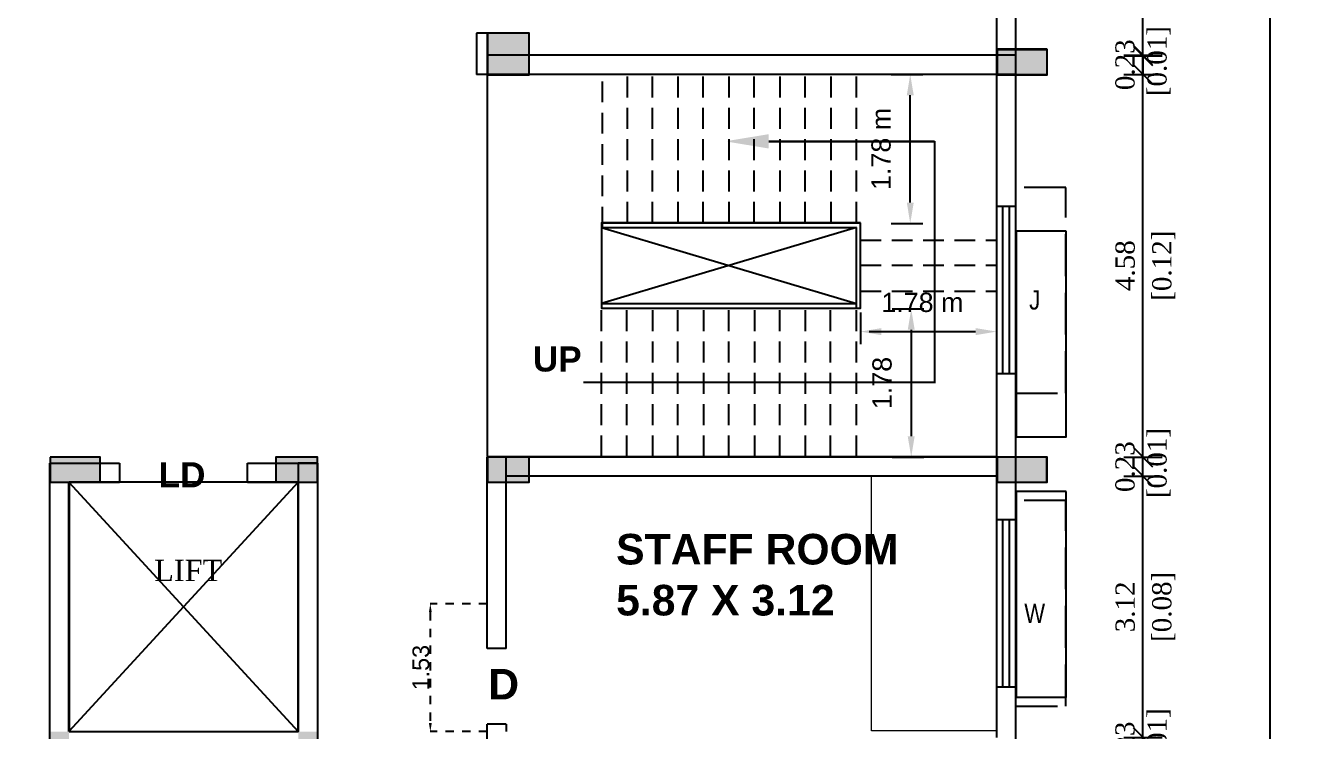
# Model space of a CAD drawing. Header units: metres. Extents: x 789 to 1127, y 8 to 183.
# Drawn here: x 922.92 to 938.2, y 78.5 to 86.95 of the extents above; entities that cross this region are included whole.
import ezdxf
from ezdxf import colors
from ezdxf.entities.mleader import LeaderData, LeaderLine
from ezdxf.math import Vec2, Vec3

# ---------------------------------------------------------------- set-up
doc = ezdxf.new("R2010")
doc.units = ezdxf.units.M
doc.header["$MEASUREMENT"] = 0
doc.header["$PDMODE"] = 96
for name, pattern in [('CABLIN', [0.35, 0.25, -0.1]), ('DOT2', [0.125, 0, -0.125]), ('HIDDEN', [0.375, 0.25, -0.125])]:
    doc.linetypes.add(name, pattern=pattern)
for name, color, linetype in [('Bldg', 44, 'Continuous'), ('BLK_1_FLR_1_CHAJJA', 6, 'Continuous'), ('BLK_1_FLR_1_LIFT_1', 30, 'Continuous'), ('BLK_1_FLR_2_EXIT_WIDTH_DOOR', 2, 'Continuous'), ('C-ANNO-TABL', 10, 'Continuous'), ('ED', 30, 'Continuous'), ('norms', 4, 'Continuous'), ('railing', 14, 'Continuous'), ('T E X T', 7, 'Continuous'), ('text', 7, 'Continuous'), ('W A L L', 125, 'Continuous'), ('wall1', 125, 'Continuous')]:
    doc.layers.add(name, color=color, linetype=linetype)
doc.layers.add('BLK_1_FLR_2_BLT_UP_AREA', color=26, linetype='Continuous', plot=False)
doc.layers.add('BLK_1_FLR_2_ROOM_1_LIGHT_VENTILATION_1', color=232, linetype='Continuous', lineweight=0)
doc.styles.add('CORPORATION', font='arial.ttf')
doc.styles.add('PDF Arial Bold', font='arialbd.ttf')
doc.styles.add('S', font='swiss.ttf')
doc.styles.get("Standard").update_dxf_attribs({"font": 'BOOKOS.TTF'})
doc.styles.add('swc', font='swissc.ttf', dxfattribs={"height": 250})
doc.dimstyles.new('Dim-outter', dxfattribs={"dimtxt": 1, "dimasz": 1, "dimexe": 0, "dimexo": 0, "dimgap": 1, "dimtad": 1, "dimlfac": -1, "dimzin": 3, "dimdsep": 46, "dimtxsty": 'CORPORATION', "dimblk": 'ARCHTICK', "dimcen": 0.125, "dimclrd": 8, "dimclre": 8, "dimclrt": 256, "dimazin": 0, "dimtfac": 0.5, "dimtix": 1, "dimtmove": 2, "dimatfit": 3, "dimfxl": 0, "dimtolj": 1, "dimtzin": 0, "dimarcsym": 0})
doc.dimstyles.new('METRIC', dxfattribs={"dimtxt": 0.45, "dimasz": 0.25, "dimexe": 0.15, "dimexo": 0.15, "dimgap": 0.15, "dimtad": 1, "dimzin": 0, "dimdsep": 46, "dimtxsty": 'S', "dimcen": 0, "dimclrd": 1, "dimclre": 1, "dimclrt": 5, "dimadec": 0, "dimazin": 2, "dimtfac": 1, "dimtix": 1, "dimtofl": 0, "dimtmove": 1, "dimatfit": 0, "dimfxl": 0, "dimtolj": 1, "dimtzin": 0, "dimarcsym": 0})
doc.dimstyles.new('STANDARD$0', dxfattribs={"dimtxt": 7, "dimasz": 3, "dimexe": 3, "dimexo": 1, "dimgap": 1.5, "dimtad": 1, "dimdec": 1, "dimzin": 1, "dimdsep": 46, "dimlunit": 4, "dimtxsty": 'Standard', "dimblk": 'OBLIQUE', "dimcen": 0.09375, "dimdle": 1, "dimclrd": 8, "dimclre": 8, "dimclrt": 7, "dimadec": 1, "dimazin": 0, "dimtfac": 1, "dimtdec": 1, "dimtix": 1, "dimtmove": 2, "dimatfit": 3, "dimldrblk": 'ARCHTICK', "dimfxl": 0, "dimfrac": 2, "dimtolj": 1, "dimtzin": 0, "dimarcsym": 0})

# ---------------------------------------------------------------- blocks, each defined once
blk = doc.blocks.new('_Oblique')
at = {"color": 0, "linetype": 'ByBlock', "lineweight": -2}
blk.add_line((-0.5, -0.5), (0.5, 0.5), dxfattribs=at)
blk = doc.blocks.new('*D174')
at = {"layer": 'Defpoints', "color": 0}
for p in [(934.286, 78.43), (936.283, 78.43), (934.286, 78.202)]:
    blk.add_point(p, dxfattribs=at)
at = {"layer": 'ED', "color": 0, "lineweight": -2}
for p, q in [((936.053, 78.43), (936.513, 78.43)), ((936.283, 78.202), (936.283, 78.43)), ((936.053, 78.202), (936.513, 78.202))]:
    blk.add_line(p, q, dxfattribs=at)
at = {"layer": 'ED', "color": 0, "lineweight": -2, "xscale": 0.23, "yscale": 0.23, "zscale": 0.23}
for p, rotation in [((936.283, 78.43), 90), ((936.283, 78.202), 270)]:
    blk.add_blockref('_Oblique', p, dxfattribs=dict(at, rotation=rotation))
at = {"layer": 'ED', "color": 0, "insert": (936.283, 78.316), "char_height": 0.23, "attachment_point": 5, "rotation": 90}
blk.add_mtext('\\A1;0.23\\P [0.01]', dxfattribs=at)
blk = doc.blocks.new('*D175')
at = {"layer": 'Defpoints', "color": 0}
for p in [(934.286, 81.554), (936.283, 81.554), (934.286, 78.43)]:
    blk.add_point(p, dxfattribs=at)
at = {"layer": 'ED', "color": 0, "lineweight": -2}
for p, q in [((936.053, 81.554), (936.513, 81.554)), ((936.283, 78.43), (936.283, 81.554)), ((936.053, 78.43), (936.513, 78.43))]:
    blk.add_line(p, q, dxfattribs=at)
at = {"layer": 'ED', "color": 0, "lineweight": -2, "xscale": 0.23, "yscale": 0.23, "zscale": 0.23}
for p, rotation in [((936.283, 81.554), 90), ((936.283, 78.43), 270)]:
    blk.add_blockref('_Oblique', p, dxfattribs=dict(at, rotation=rotation))
at = {"layer": 'ED', "color": 0, "char_height": 0.23, "attachment_point": 5, "rotation": 90}
for s, insert in [('\\A1;3.12', (936.072, 79.992)), ('\\A1;[0.08]', (936.532, 79.992))]:
    blk.add_mtext(s, dxfattribs=dict(at, insert=insert))
blk = doc.blocks.new('*D356')
at = {"layer": 'Defpoints', "color": 0}
for p in [(934.763, 81.783), (936.283, 81.783), (934.534, 81.554)]:
    blk.add_point(p, dxfattribs=at)
at = {"layer": 'ED', "color": 0, "lineweight": -2}
for p, q in [((936.053, 81.783), (936.513, 81.783)), ((936.283, 81.554), (936.283, 81.783)), ((936.053, 81.554), (936.513, 81.554))]:
    blk.add_line(p, q, dxfattribs=at)
at = {"layer": 'ED', "color": 0, "lineweight": -2, "xscale": 0.23, "yscale": 0.23, "zscale": 0.23}
for p, rotation in [((936.283, 81.783), 90), ((936.283, 81.554), 270)]:
    blk.add_blockref('_Oblique', p, dxfattribs=dict(at, rotation=rotation))
at = {"layer": 'ED', "color": 0, "insert": (936.283, 81.669), "char_height": 0.23, "attachment_point": 5, "rotation": 90}
blk.add_mtext('\\A1;0.23\\P [0.01]', dxfattribs=at)
blk = doc.blocks.new('*D176')
at = {"layer": 'Defpoints', "color": 0}
for p in [(934.515, 86.362), (936.283, 86.362), (934.515, 81.783)]:
    blk.add_point(p, dxfattribs=at)
at = {"layer": 'ED', "color": 0, "lineweight": -2}
for p, q in [((936.053, 86.362), (936.513, 86.362)), ((936.283, 81.783), (936.283, 86.362)), ((936.053, 81.783), (936.513, 81.783))]:
    blk.add_line(p, q, dxfattribs=at)
at = {"layer": 'ED', "color": 0, "lineweight": -2, "xscale": 0.23, "yscale": 0.23, "zscale": 0.23}
for p, rotation in [((936.283, 86.362), 90), ((936.283, 81.783), 270)]:
    blk.add_blockref('_Oblique', p, dxfattribs=dict(at, rotation=rotation))
at = {"layer": 'ED', "color": 0, "char_height": 0.23, "attachment_point": 5, "rotation": 90}
for s, insert in [('\\A1;[0.12]', (936.532, 84.073)), ('\\A1;4.58', (936.072, 84.073))]:
    blk.add_mtext(s, dxfattribs=dict(at, insert=insert))
blk = doc.blocks.new('*D357')
at = {"layer": 'Defpoints', "color": 0}
for p in [(934.763, 86.592), (934.763, 86.362), (936.283, 86.362)]:
    blk.add_point(p, dxfattribs=at)
at = {"layer": 'ED', "color": 0, "lineweight": -2}
for p, q in [((936.053, 86.592), (936.513, 86.592)), ((936.283, 86.592), (936.283, 86.362)), ((936.053, 86.362), (936.513, 86.362))]:
    blk.add_line(p, q, dxfattribs=at)
at = {"layer": 'ED', "color": 0, "lineweight": -2, "xscale": 0.23, "yscale": 0.23, "zscale": 0.23}
for p, rotation in [((936.283, 86.592), 90), ((936.283, 86.362), 270)]:
    blk.add_blockref('_Oblique', p, dxfattribs=dict(at, rotation=rotation))
at = {"layer": 'ED', "color": 0, "insert": (936.283, 86.477), "char_height": 0.23, "attachment_point": 5, "rotation": 90}
blk.add_mtext('\\A1;0.23\\P [0.01]', dxfattribs=at)
blk = doc.blocks.new('*D177')
at = {"layer": 'Defpoints', "color": 0}
for p in [(934.286, 93.906), (936.283, 93.906), (934.443, 86.582)]:
    blk.add_point(p, dxfattribs=at)
at = {"layer": 'ED', "color": 0, "lineweight": -2}
for p, q in [((936.053, 93.906), (936.513, 93.906)), ((936.283, 86.582), (936.283, 93.906)), ((936.053, 86.582), (936.513, 86.582))]:
    blk.add_line(p, q, dxfattribs=at)
at = {"layer": 'ED', "color": 0, "lineweight": -2, "xscale": 0.23, "yscale": 0.23, "zscale": 0.23}
for p, rotation in [((936.283, 93.906), 90), ((936.283, 86.582), 270)]:
    blk.add_blockref('_Oblique', p, dxfattribs=dict(at, rotation=rotation))
at = {"layer": 'ED', "color": 0, "char_height": 0.23, "attachment_point": 5, "rotation": 90}
for s, insert in [('\\A1;7.32', (936.07, 90.244)), ('\\A1;[0.19]', (936.532, 90.244))]:
    blk.add_mtext(s, dxfattribs=dict(at, insert=insert))
blk = doc.blocks.new('*D358')
at = {"layer": 'Defpoints', "color": 0}
for p in [(936.283, 94.127), (937.803, 94.127), (936.283, 40.787)]:
    blk.add_point(p, dxfattribs=at)
at = {"layer": 'ED', "color": 0, "lineweight": -2}
for p, q in [((937.573, 94.127), (938.033, 94.127)), ((937.803, 40.787), (937.803, 94.127)), ((937.573, 40.787), (938.033, 40.787))]:
    blk.add_line(p, q, dxfattribs=at)
at = {"layer": 'ED', "color": 0, "lineweight": -2, "xscale": 0.23, "yscale": 0.23, "zscale": 0.23}
for p, rotation in [((937.803, 94.127), 90), ((937.803, 40.787), 270)]:
    blk.add_blockref('_Oblique', p, dxfattribs=dict(at, rotation=rotation))
at = {"layer": 'ED', "color": 0, "char_height": 0.23, "attachment_point": 5, "rotation": 90}
for s, insert in [('\\A1;53.34', (937.592, 67.457)), ('\\A1;[1.35]', (938.052, 67.457))]:
    blk.add_mtext(s, dxfattribs=dict(at, insert=insert))
blk = doc.blocks.new('*D304')
at = {"layer": 'Defpoints', "color": 0, "ltscale": 0.5}
for p in [(932.857, 86.362), (933.499, 86.362), (932.857, 84.579)]:
    blk.add_point(p, dxfattribs=at)
at = {"layer": 'ED', "color": 1, "lineweight": -2, "ltscale": 0.5}
for p, q in [((933.269, 86.362), (933.649, 86.362)), ((933.499, 84.829), (933.499, 86.112)), ((933.269, 84.579), (933.649, 84.579))]:
    blk.add_line(p, q, dxfattribs=at)
at = {"layer": 'ED', "color": 1, "ltscale": 0.5}
for points in [[(933.458, 86.112), (933.541, 86.112), (933.499, 86.362)], [(933.458, 84.829), (933.541, 84.829), (933.499, 84.579)]]:
    blk.add_solid(points, dxfattribs=at)
at = {"layer": 'ED', "lineweight": -2, "ltscale": 0.5, "insert": (933.151, 85.47), "char_height": 0.23, "attachment_point": 5, "rotation": 90, "style": 'S'}
blk.add_mtext('\\A1;1.78 m', dxfattribs=at)
blk = doc.blocks.new('*D322')
at = {"layer": 'Defpoints', "color": 0, "ltscale": 0.5}
for p in [(932.857, 83.556), (932.857, 81.783), (933.511, 81.783)]:
    blk.add_point(p, dxfattribs=at)
at = {"layer": 'ED', "color": 1, "lineweight": -2, "ltscale": 0.5}
for p, q in [((933.281, 83.556), (933.661, 83.556)), ((933.511, 83.306), (933.511, 82.033)), ((933.281, 81.783), (933.661, 81.783))]:
    blk.add_line(p, q, dxfattribs=at)
at = {"layer": 'ED', "color": 1, "ltscale": 0.5}
for points in [[(933.469, 83.306), (933.552, 83.306), (933.511, 83.556)], [(933.469, 82.033), (933.552, 82.033), (933.511, 81.783)]]:
    blk.add_solid(points, dxfattribs=at)
at = {"layer": 'ED', "lineweight": -2, "ltscale": 0.5, "insert": (933.163, 82.67), "char_height": 0.23, "attachment_point": 5, "rotation": 90, "style": 'S'}
blk.add_mtext('\\A1;1.78', dxfattribs=at)
blk = doc.blocks.new('45')
h = blk.add_hatch(color=143)
h.dxf.hatch_style = 1
h.paths.add_polyline_path([(11217.008, -3173.507), (11217.508, -3173.507), (11217.508, -3173.207), (11217.008, -3173.207)])
h = blk.add_hatch(color=143)
h.dxf.hatch_style = 1
h.paths.add_polyline_path([(11219.54, -3173.507), (11220.04, -3173.507), (11220.04, -3173.207), (11219.54, -3173.207)])
at = {"layer": 'C-ANNO-TABL'}
h = blk.add_hatch(color=240, dxfattribs=at)
h.dxf.hatch_style = 1
h.paths.add_polyline_path([(11225.636, -3168.335), (11225.636, -3168.635), (11226.237, -3168.635), (11226.237, -3168.335)])
h = blk.add_hatch(color=240, dxfattribs=at)
h.dxf.hatch_style = 1
h.paths.add_polyline_path([(11214.308, -3173.207), (11214.308, -3173.507), (11214.908, -3173.507), (11214.908, -3173.207)])
h = blk.add_hatch(color=240, dxfattribs=at)
h.dxf.hatch_style = 1
h.paths.add_polyline_path([(11225.636, -3173.207), (11225.636, -3173.507), (11226.237, -3173.507), (11226.237, -3173.207)])
for points in [[(11217.008, -3173.507), (11217.508, -3173.507), (11217.508, -3173.207), (11217.008, -3173.207)], [(11219.54, -3173.507), (11220.04, -3173.507), (11220.04, -3173.207), (11219.54, -3173.207)]]:
    blk.add_lwpolyline(points, close=True)
at = {"layer": 'C-ANNO-TABL', "color": 240}
for points in [[(11225.636, -3168.335), (11225.636, -3168.635), (11226.237, -3168.635), (11226.237, -3168.335)], [(11214.308, -3173.207), (11214.308, -3173.507), (11214.908, -3173.507), (11214.908, -3173.207)], [(11225.636, -3173.207), (11225.636, -3173.507), (11226.237, -3173.507), (11226.237, -3173.207)]]:
    blk.add_lwpolyline(points, close=True, dxfattribs=at)
blk = doc.blocks.new('369')
h = blk.add_hatch(color=85)
h.dxf.hatch_style = 1
h.paths.add_polyline_path([(11123.993, -3165.732), (11124.493, -3165.732), (11124.493, -3165.232), (11123.993, -3165.232)])
h = blk.add_hatch(color=143)
h.dxf.hatch_style = 1
h.paths.add_polyline_path([(11121.461, -3170.604), (11121.961, -3170.604), (11121.961, -3170.304), (11121.461, -3170.304)])
h = blk.add_hatch(color=143)
h.dxf.hatch_style = 1
h.paths.add_polyline_path([(11123.993, -3170.604), (11124.493, -3170.604), (11124.493, -3170.304), (11123.993, -3170.304)])
at = {"layer": 'C-ANNO-TABL'}
h = blk.add_hatch(color=240, dxfattribs=at)
h.dxf.hatch_style = 1
h.paths.add_polyline_path([(11130.089, -3165.432), (11130.089, -3165.732), (11130.689, -3165.732), (11130.689, -3165.432)])
h = blk.add_hatch(color=240, dxfattribs=at)
h.dxf.hatch_style = 1
h.paths.add_polyline_path([(11118.761, -3170.304), (11118.761, -3170.604), (11119.361, -3170.604), (11119.361, -3170.304)])
h = blk.add_hatch(color=240, dxfattribs=at)
h.dxf.hatch_style = 1
h.paths.add_polyline_path([(11130.089, -3170.304), (11130.089, -3170.604), (11130.689, -3170.604), (11130.689, -3170.304)])
for points in [[(11123.993, -3165.732), (11124.493, -3165.732), (11124.493, -3165.232), (11123.993, -3165.232)], [(11121.461, -3170.604), (11121.961, -3170.604), (11121.961, -3170.304), (11121.461, -3170.304)], [(11123.993, -3170.604), (11124.493, -3170.604), (11124.493, -3170.304), (11123.993, -3170.304)]]:
    blk.add_lwpolyline(points, close=True)
at = {"layer": 'C-ANNO-TABL', "color": 240}
for points in [[(11130.089, -3165.432), (11130.089, -3165.732), (11130.689, -3165.732), (11130.689, -3165.432)], [(11118.761, -3170.304), (11118.761, -3170.604), (11119.361, -3170.604), (11119.361, -3170.304)], [(11130.089, -3170.304), (11130.089, -3170.604), (11130.689, -3170.604), (11130.689, -3170.304)]]:
    blk.add_lwpolyline(points, close=True, dxfattribs=at)
blk = doc.blocks.new('*D95')
at = {"layer": 'BLK_1_FLR_2_EXIT_WIDTH_DOOR', "linetype": 'DOT2', "lineweight": -2, "ltscale": 0.05}
for p, q in [((928.439, 80.029), (927.758, 80.029)), ((927.758, 79.929), (927.758, 78.601)), ((928.439, 78.501), (927.758, 78.501))]:
    blk.add_line(p, q, dxfattribs=at)
at = {"layer": 'BLK_1_FLR_2_EXIT_WIDTH_DOOR', "ltscale": 0.05}
for points in [[(927.741, 79.929), (927.775, 79.929), (927.758, 80.029)], [(927.741, 78.601), (927.775, 78.601), (927.758, 78.501)]]:
    blk.add_solid(points, dxfattribs=at)
at = {"layer": 'Defpoints', "color": 0, "ltscale": 0.05}
for p in [(928.439, 80.029), (927.758, 78.501), (928.439, 78.501)]:
    blk.add_point(p, dxfattribs=at)
at = {"layer": 'BLK_1_FLR_2_EXIT_WIDTH_DOOR', "ltscale": 0.05, "insert": (927.646, 79.265), "char_height": 0.2, "attachment_point": 5, "rotation": 90, "style": 'CORPORATION'}
blk.add_mtext('\\A1;1.53', dxfattribs=at)

msp = doc.modelspace()

# ---------------------------------------------------------------- hatches: boundary and pattern name
h = msp.add_hatch(color=256)
h.dxf.hatch_style = 1
h.paths.add_polyline_path([(928.43851, 86.35507), (928.93851, 86.35507), (928.93851, 86.85507), (928.43851, 86.85507)])
h = msp.add_hatch(color=240)
h.dxf.hatch_style = 1
h.paths.add_polyline_path([(934.53682, 86.66216), (934.53682, 86.36219), (935.13727, 86.36219), (935.13727, 86.66216)])
at = {"lineweight": -2, "ltscale": 0.5}
h = msp.add_hatch(color=256, dxfattribs=at)
h.dxf.hatch_style = 1
h.paths.add_polyline_path([(923.43448, 81.71171), (923.20588, 81.71171), (923.20588, 81.48449), (923.43448, 81.48449)])
h.paths.add_polyline_path([(926.40628, 81.71171), (926.17729, 81.71171), (926.17729, 81.48311), (926.40628, 81.48311)])
h.paths.add_polyline_path([(926.40628, 78.50025), (926.17768, 78.50025), (926.17768, 78.27025), (926.40628, 78.27025)])
h.paths.add_polyline_path([(923.43448, 78.50025), (923.20588, 78.50025), (923.20588, 78.27025), (923.43448, 78.27025)])
h = msp.add_hatch(color=256)
h.dxf.hatch_style = 1
h.paths.add_polyline_path([(928.43851, 81.48309), (928.93851, 81.48309), (928.93851, 81.78307), (928.43851, 81.78307)])
h = msp.add_hatch(color=240)
h.dxf.hatch_style = 1
h.paths.add_polyline_path([(934.53428, 81.78307), (934.53428, 81.48309), (935.13473, 81.48309), (935.13473, 81.78307)])

# ---------------------------------------------------------------- linework, layer by layer
for points in [[(933.15249, 83.32632), (933.15249, 83.24298), (932.90249, 83.28465)], [(934.28174, 83.32632), (934.28174, 83.24298), (934.53174, 83.28465)]]:
    msp.add_solid(points, dxfattribs=at)
at = {"layer": 'Bldg'}
msp.add_lwpolyline([(932.90249, 84.58582), (929.80527, 84.58582), (929.80527, 83.56309), (932.90249, 83.56309)], close=True, dxfattribs=at)
at = {"layer": 'BLK_1_FLR_1_CHAJJA', "linetype": 'Continuous'}
for points in [[(935.36587, 84.48594), (934.76591, 84.48594), (934.76591, 82.02594), (935.36587, 82.02594)], [(935.36587, 81.37147), (934.76591, 81.37147), (934.76591, 78.91147), (935.36587, 78.91147)]]:
    msp.add_lwpolyline(points, close=True, dxfattribs=at)
at = {"layer": 'BLK_1_FLR_1_LIFT_1'}
msp.add_lwpolyline([(923.43589, 78.50167), (926.17729, 78.50167), (926.17729, 81.48451), (923.43589, 81.48451)], close=True, dxfattribs=at)
at = {"layer": 'BLK_1_FLR_2_BLT_UP_AREA', "color": 26}
msp.add_lwpolyline([(934.76288, 40.78747), (934.76288, 94.12747), (914.62091, 94.12747), (914.62091, 40.78747)], close=True, dxfattribs=at)
at = {"layer": 'BLK_1_FLR_2_ROOM_1_LIGHT_VENTILATION_1', "color": 3}
msp.add_lwpolyline([(933.03428, 78.51081), (933.03428, 81.55881), (934.53428, 81.55881), (934.53428, 78.51081)], close=True, dxfattribs=at)
at = {"layer": 'norms'}
msp.add_lwpolyline([(928.43828, 81.79019), (934.53428, 81.79019), (934.53428, 86.36219), (928.43828, 86.36219)], close=True, dxfattribs=at)
at = {"layer": 'railing', "linetype": 'HIDDEN'}
for points in [[(929.81676, 84.52837), (929.81676, 86.3622)], [(930.11554, 84.58582), (930.11554, 86.3622)], [(930.41432, 84.58582), (930.41432, 86.3622)], [(930.72459, 84.58582), (930.72459, 86.3622)], [(931.02336, 84.58582), (931.02336, 86.3622)], [(931.33363, 84.58582), (931.33363, 86.3622)], [(931.63241, 84.58582), (931.63241, 86.3622)], [(931.94268, 84.58582), (931.94268, 86.3622)], [(932.24146, 84.58582), (932.24146, 86.3622)], [(932.55173, 84.58582), (932.55173, 86.3622)], [(932.85653, 84.58582), (932.85653, 86.3622)], [(932.90249, 84.37898), (934.53428, 84.37898)], [(932.90249, 84.0802), (934.53428, 84.0802)], [(932.90249, 83.76993), (934.53428, 83.76993)], [(929.80527, 81.7902), (929.80527, 83.56309)], [(930.11007, 81.7902), (930.11007, 83.56309)], [(930.42034, 81.7902), (930.42034, 83.56309)], [(930.71912, 81.7902), (930.71912, 83.56309)], [(931.02939, 81.7902), (931.02939, 83.56309)], [(931.32816, 81.7902), (931.32816, 83.56309)], [(931.63843, 81.7902), (931.63843, 83.56309)], [(931.93721, 81.7902), (931.93721, 83.56309)], [(932.24748, 81.7902), (932.24748, 83.56309)], [(932.54626, 81.7902), (932.54626, 83.56309)], [(932.85653, 81.7902), (932.85653, 83.56309)]]:
    msp.add_lwpolyline(points, dxfattribs=at)
at = {"layer": 'W A L L'}
for p, q in [((934.76288, 40.78747), (934.76288, 94.12747)), ((936.28288, 40.78747), (936.28288, 94.12747)), ((937.80288, 40.78747), (937.80288, 94.12747)), ((934.53428, 78.43027), (934.53428, 93.89887)), ((928.30991, 86.85507), (928.30991, 86.36219)), ((928.93851, 86.85507), (928.43851, 86.85507)), ((928.43851, 86.85507), (928.43851, 86.35507)), ((928.93851, 86.35507), (928.93851, 86.85507)), ((934.76288, 86.59219), (928.43851, 86.59219)), ((934.53682, 86.66216), (934.53682, 86.36219)), ((935.13727, 86.66216), (934.53682, 86.66216)), ((935.13727, 86.36219), (935.13727, 86.66216)), ((934.76288, 86.36219), (928.30991, 86.36219)), ((928.43851, 86.35507), (928.93851, 86.35507)), ((934.53682, 86.36219), (935.13727, 86.36219)), ((923.20588, 78.27025), (923.20588, 81.71171)), ((923.20588, 81.71171), (924.04108, 81.71171)), ((925.57108, 81.71171), (926.40628, 81.71171)), ((926.40628, 81.71171), (926.40628, 78.27025)), ((934.76288, 81.78307), (928.43828, 81.78307)), ((928.43828, 79.49507), (928.43828, 81.78307)), ((928.93851, 81.78307), (928.43851, 81.78307)), ((928.43851, 81.78307), (928.43851, 81.48309)), ((928.66688, 79.49507), (928.66688, 81.78307)), ((928.93851, 81.48309), (928.93851, 81.78307)), ((934.53428, 81.78307), (934.53428, 81.48309)), ((935.13473, 81.78307), (934.53428, 81.78307)), ((935.13473, 81.48309), (935.13473, 81.78307)), ((923.43448, 78.50025), (923.43448, 81.48311)), ((923.43448, 81.48311), (924.04108, 81.48311)), ((925.57108, 81.48311), (926.17728, 81.48311)), ((926.17728, 81.48311), (926.17728, 78.50025)), ((928.43851, 81.48309), (928.93851, 81.48309)), ((934.53428, 81.55447), (928.66688, 81.55447)), ((934.53428, 81.48309), (935.13473, 81.48309)), ((928.43828, 73.09627), (928.43828, 78.58725))]:
    msp.add_line(p, q, dxfattribs=at)
at = {"layer": 'W A L L', "lineweight": -2, "ltscale": 0.5}
for p, q in [((928.43851, 86.85507), (928.30991, 86.85507)), ((933.79087, 85.55721), (933.79087, 82.66951)), ((934.76176, 84.77971), (934.53428, 84.77971)), ((934.60802, 82.77971), (934.60802, 84.77971)), ((934.68802, 82.77971), (934.68802, 84.77971)), ((932.90249, 83.51465), (932.90249, 83.13465)), ((933.00653, 83.28465), (934.28174, 83.28465)), ((934.76176, 82.77971), (934.53428, 82.77971)), ((924.04108, 81.71171), (924.04108, 81.48171)), ((925.57108, 81.48171), (925.57108, 81.71171)), ((926.40628, 81.71171), (926.17729, 81.71171)), ((926.17729, 81.71171), (926.17729, 81.48311)), ((926.40628, 81.48311), (926.40628, 81.71171)), ((926.17729, 81.48311), (926.40628, 81.48311)), ((934.76176, 81.03305), (934.53428, 81.03305)), ((934.60802, 79.03305), (934.60802, 81.03305)), ((934.68802, 79.03305), (934.68802, 81.03305)), ((934.76176, 79.03305), (934.53428, 79.03305)), ((928.66688, 78.58725), (928.66688, 78.50164))]:
    msp.add_line(p, q, dxfattribs=at)
at = {"layer": 'W A L L', "linetype": 'CABLIN', "lineweight": -2, "ltscale": 2}
for p, q in [((935.36176, 85.00971), (934.76176, 85.00971)), ((935.36176, 84.77971), (935.36176, 85.00971)), ((935.36176, 82.54971), (935.36176, 84.77971)), ((934.76176, 82.54971), (935.36176, 82.54971)), ((935.36176, 81.26305), (934.76176, 81.26305)), ((935.36176, 81.03305), (935.36176, 81.26305)), ((935.36176, 78.80305), (935.36176, 81.03305)), ((934.76176, 78.80305), (935.36176, 78.80305))]:
    msp.add_line(p, q, dxfattribs=at)
at = {"layer": 'W A L L', "lineweight": -3}
for p, q in [((928.66688, 79.49507), (928.43705, 79.49507)), ((928.66688, 78.58725), (928.43705, 78.58725)), ((928.66688, 78.58725), (928.43705, 78.58725))]:
    msp.add_line(p, q, dxfattribs=at)
for points in [[(929.80527, 84.58582), (932.59769, 84.58582)], [(930.11007, 84.58582), (932.90249, 84.58582)], [(932.90249, 83.56309), (932.90249, 84.58582)], [(929.80527, 84.52837), (932.55173, 84.52837)], [(930.11007, 84.52837), (932.85653, 84.52837)], [(932.85653, 83.56309), (932.85653, 84.52837)], [(929.80527, 83.62054), (932.85653, 83.62054)], [(929.80527, 83.56309), (932.90249, 83.56309)]]:
    msp.add_lwpolyline(points, dxfattribs=at)
at = {"layer": 'wall1', "color": 6, "lineweight": -2, "ltscale": 0.5}
for p, q in [((933.79087, 85.56435), (933.79087, 82.67664)), ((933.79087, 82.67664), (929.59164, 82.67664))]:
    msp.add_line(p, q, dxfattribs=at)
at = {"layer": 'wall1'}
for p, q in [((929.80527, 84.52837), (929.80527, 83.56309)), ((929.80527, 84.52837), (932.85653, 83.62054)), ((932.85653, 84.52837), (929.80527, 83.62054)), ((923.43448, 81.48451), (926.17728, 78.50165)), ((926.17728, 81.48311), (923.43448, 78.50165))]:
    msp.add_line(p, q, dxfattribs=at)

# ---------------------------------------------------------------- block references
at = {"lineweight": -3}
for name, p in [('45', (-10291.09911, 3254.98962)), ('369', (-10195.55161, 3252.08695))]:
    msp.add_blockref(name, p, dxfattribs=at)

# ---------------------------------------------------------------- texts
at = {"layer": 'T E X T', "linetype": 'CABLIN', "lineweight": -2, "ltscale": 2, "char_height": 0.23, "attachment_point": 5, "style": 'swc'}
for s, insert in [('\\A1;J', (934.98789, 83.66176)), ('\\A1;W', (934.98789, 79.9151))]:
    msp.add_mtext(s, dxfattribs=dict(at, insert=insert))
at = {"layer": 'T E X T', "lineweight": -2, "ltscale": 0.5, "insert": (933.64413, 83.63285), "char_height": 0.23, "attachment_point": 5, "style": 'S'}
msp.add_mtext('\\A1;1.78 m', dxfattribs=at)
at = {"layer": 'T E X T', "style": 'PDF Arial Bold'}
for s, insert, char_height, width, attachment_point in [('\\pt0.6;LD', (924.78844, 81.72123), 0.3, 5.597981, 2), ('STAFF ROOM\\P5.87 X 3.12', (929.98055, 79.88326), 0.3657525, 3.3229586, 7)]:
    msp.add_mtext(s, dxfattribs=dict(at, insert=insert, char_height=char_height, width=width, attachment_point=attachment_point))
at = {"layer": 'T E X T', "insert": (928.4509, 78.88375), "char_height": 0.36575, "attachment_point": 7, "style": 'PDF Arial Bold'}
msp.add_mtext('D', dxfattribs=at)
at = {"layer": 'text', "insert": (928.98558, 82.80303), "char_height": 0.3, "attachment_point": 7, "style": 'PDF Arial Bold'}
msp.add_mtext('UP', dxfattribs=at)
at = {"layer": 'text', "insert": (924.78844, 81.72263), "char_height": 0.3, "width": 5.597981, "attachment_point": 2, "style": 'PDF Arial Bold'}
msp.add_mtext('\\pt0.6;LD', dxfattribs=at)
at = {"layer": 'text', "color": 4, "insert": (924.86202, 80.42752), "char_height": 0.2555556, "width": 1.3144708, "attachment_point": 5}
msp.add_mtext('\\pt0.51111;LIFT', dxfattribs=at)

# ---------------------------------------------------------------- dimensions: what is measured, and where the dimension line sits
at = {"layer": 'BLK_1_FLR_2_EXIT_WIDTH_DOOR', "color": 2, "ltscale": 0.05}
dim = msp.add_linear_dim(base=(927.75805, 78.50087), p1=(928.43851, 80.02924), p2=(928.43851, 78.50087), angle=90, dimstyle='Dim-outter', override={"dimtxt": 0.2, "dimasz": 0.1, "dimgap": 0.01, "dimpost": '\\X', "dimsah": 1, "dimclrd": 256, "dimclre": 256}, dxfattribs=at)
dim.commit()
dim.dimension.update_dxf_attribs({"geometry": '*D95', "text_midpoint": (927.64587, 79.26505)})
at = {"layer": 'ED'}
for base, p1, p2, picture, middle in [((937.80288, 94.12747), (936.28288, 40.78747), (936.28288, 94.12747), '*D358', (937.80288, 67.45747)), ((936.28288, 93.90599), (934.44273, 86.58219), (934.28649, 93.90599), '*D177', (936.28288, 90.24409)), ((936.28288, 86.36219), (934.51509, 81.78307), (934.51509, 86.36219), '*D176', (936.28288, 84.07263)), ((936.28288, 81.55447), (934.28649, 78.43027), (934.28649, 81.55447), '*D175', (936.28288, 79.99237))]:
    dim = msp.add_linear_dim(base=base, p1=p1, p2=p2, angle=270, dimstyle='STANDARD$0', override={"dimscale": 1, "dimtxt": 0.23, "dimasz": 0.23, "dimexe": 0.23, "dimexo": 0.23, "dimgap": 0.09, "dimdec": 2, "dimlunit": 2, "dimpost": '\\X', "dimsah": 0, "dimcen": 0.09, "dimdle": 0, "dimclrd": 0, "dimclre": 0, "dimclrt": 0, "dimtfac": 1, "dimtdec": 2, "dimtix": 0, "dimtofl": 0, "dimfxl": 0.23, "dimfxlon": 1, "dimfrac": 0}, dxfattribs=at)
    dim.commit()
    dim.dimension.update_dxf_attribs({"geometry": picture, "text_midpoint": middle})
for base, p1, p2, picture, middle in [((936.28288, 86.36219), (934.76288, 86.59219), (934.76288, 86.36219), '*D357', (936.28288, 86.47719)), ((936.28288, 81.78307), (934.53428, 81.55447), (934.76288, 81.78307), '*D356', (936.28288, 81.66877)), ((936.28288, 78.43027), (934.28649, 78.20167), (934.28649, 78.43027), '*D174', (936.28288, 78.31597))]:
    dim = msp.add_linear_dim(base=base, p1=p1, p2=p2, angle=270, dimstyle='STANDARD$0', override={"dimscale": 1, "dimtxt": 0.23, "dimasz": 0.23, "dimexe": 0.23, "dimexo": 0.23, "dimgap": 0.09, "dimdec": 2, "dimlunit": 2, "dimpost": '\\X', "dimsah": 0, "dimcen": 0.09, "dimdle": 0, "dimclrd": 0, "dimclre": 0, "dimclrt": 0, "dimtfac": 1, "dimtdec": 2, "dimtix": 0, "dimtofl": 0, "dimfxl": 0.23, "dimfxlon": 1, "dimfrac": 0}, dxfattribs=at)
    dim.commit()
    dim.dimension.update_dxf_attribs({"geometry": picture, "text_midpoint": middle, "dimtype": 160})
at = {"layer": 'ED', "lineweight": -2, "ltscale": 0.5}
dim = msp.add_linear_dim(base=(933.49934, 86.36219), p1=(932.85653, 84.57869), p2=(932.85653, 86.36219), angle=90, dimstyle='METRIC', override={"dimtxt": 0.23, "dimgap": 0.23, "dimpost": ' m', "dimcen": 0.09, "dimclrt": 256, "dimfxl": 0.23}, dxfattribs=at)
dim.commit()
dim.dimension.update_dxf_attribs({"geometry": '*D304', "text_midpoint": (933.15114, 85.47044)})
dim = msp.add_linear_dim(base=(933.51082, 81.78307), p1=(932.85653, 83.55595), p2=(932.85653, 81.78307), angle=90, text='1.78', dimstyle='METRIC', override={"dimtxt": 0.23, "dimgap": 0.23, "dimpost": ' m', "dimcen": 0.09, "dimclrt": 256, "dimfxl": 0.23}, dxfattribs=at)
dim.commit()
dim.dimension.update_dxf_attribs({"geometry": '*D322', "text_midpoint": (933.16262, 82.66951)})

# ---------------------------------------------------------------- leaders
at = {"lineweight": -2, "ltscale": 0.5}
ml = msp.add_multileader_mtext('Standard', dxfattribs=at)
ml.set_content('', color=256)
ml.set_leader_properties()
ml.build(insert=Vec2(0, 0))
ml.multileader.update_dxf_attribs({"text_right_attachment_type": 6, "dogleg_length": 0.36, "arrow_head_size": 0.5})
ctx = ml.context
ctx.base_point, ctx.char_height, ctx.arrow_head_size, ctx.landing_gap_size, ctx.plane_origin = Vec3(933.79087, 85.55721), 0.18, 0.5, 0.09, Vec3(931.30682, 85.55721)
ctx.right_attachment = 6
notes = []
notes.append((ctx, [(0, (1, 1, 0), (933.43087, 85.55721), (1, 0), 0.36, [(0, [(931.30682, 85.55721)], 0, [])])]))
ctx.mtext.insert, ctx.mtext.flow_direction = Vec3(933.88087, 85.64721), 5
at = {"layer": 'wall1', "color": 6, "lineweight": -2, "ltscale": 0.5}
ml = msp.add_multileader_mtext('Standard', dxfattribs=at)
ml.set_content('', color=6)
ml.set_leader_properties()
ml.build(insert=Vec2(0, 0))
ml.multileader.update_dxf_attribs({"text_right_attachment_type": 6, "dogleg_length": 0.36, "arrow_head_size": 0.5})
ctx = ml.context
ctx.base_point, ctx.char_height, ctx.arrow_head_size, ctx.landing_gap_size, ctx.plane_origin = Vec3(933.79087, 85.56435), 0.18, 0.5, 0.09, Vec3(931.30682, 85.56435)
ctx.right_attachment = 6
notes.append((ctx, [(0, (1, 1, 0), (933.43087, 85.56435), (1, 0), 0.36, [(0, [(931.30682, 85.56435)], 0, [])])]))
ctx.mtext.insert, ctx.mtext.flow_direction = Vec3(933.88087, 85.65435), 5
for ctx, leaders in notes:
    for number, flags, end, landing, length, lines in leaders:
        leader = LeaderData()
        leader.index, (leader.has_last_leader_line, leader.has_dogleg_vector, leader.attachment_direction) = number, flags
        leader.last_leader_point, leader.dogleg_vector, leader.dogleg_length = Vec3(end), Vec3(landing), length
        for number, points, colour, breaks in lines:
            line = LeaderLine()
            line.index, line.vertices, line.color, line.breaks = number, Vec3.list(points), colors.encode_raw_color(colour), breaks
            leader.lines.append(line)
        ctx.leaders.append(leader)

doc.saveas('drawing.dxf')
